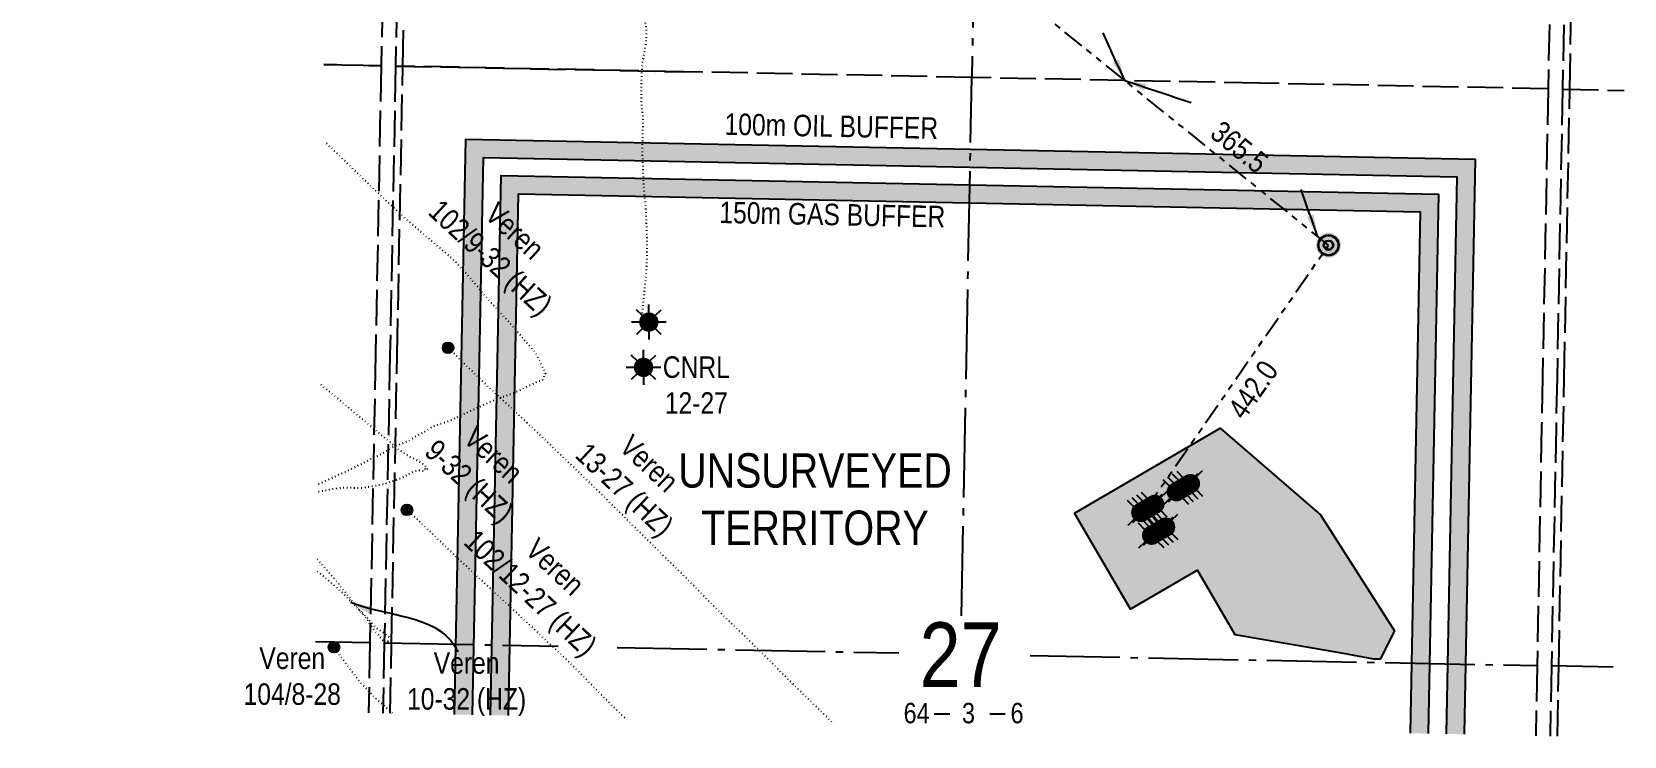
# Model space of a CAD drawing. Extents: x 398953 to 418778, y 6021401 to 6052343.
# Drawn here: x 416542 to 418763, y 6029320 to 6030302 of the extents above; entities that cross this region are included whole.
import ezdxf
from ezdxf.enums import TextEntityAlignment as Align

# ---------------------------------------------------------------- set-up
doc = ezdxf.new("R2010")
doc.units = 0
doc.header["$LTSCALE"] = 5
for name, pattern in [('foc-DOT', [1, 0.2, -0.8]), ('foc-DRILLPATH', [14.75, 6, -1.75, 1.75, -1.75, 1.75, -1.75]), ('foc-QUARTERLINE', [33, 25, -3, 2, -3]), ('foc-UNSURVEYED', [12.5, 10, -2.5])]:
    doc.linetypes.add(name, pattern=pattern)
for name, color, linetype in [('10', 1, 'Continuous'), ('9', 3, 'Continuous'), ('ABADATA-DRILL', 8, 'foc-DOT'), ('ABADATA-DRILL-T', 8, 'Continuous'), ('AS-DRILL', 8, 'foc-DOT'), ('AS-TARGET-GAS', 182, 'Continuous'), ('AS-TARGET-GAS-H', 181, 'Continuous'), ('AS-TARGET-OIL', 146, 'Continuous'), ('AS-TARGET-OIL-H', 131, 'Continuous'), ('DETAIL-T', 7, 'Continuous'), ('DRILL-T', 8, 'Continuous'), ('L-BD1', 253, 'Continuous'), ('L-MON', 1, 'Continuous'), ('L-SECLBL', 7, 'Continuous'), ('L-SECQ', 8, 'foc-QUARTERLINE'), ('L-USEC', 7, 'foc-UNSURVEYED'), ('P-BUFFER-PURPLE-T', 187, 'Continuous'), ('P-PDRILLPATH', 12, 'foc-DRILLPATH'), ('P-PROPOSED', 10, 'Continuous'), ('P-PROPOSED-H', 21, 'Continuous')]:
    doc.layers.add(name, color=color, linetype=linetype)
doc.styles.add('80CG', font='ARIALN.TTF', dxfattribs={"height": 10})
doc.styles.add('80L', font='ARIALN.TTF', dxfattribs={"height": 10})
doc.styles.add('SIMPLEX', font='ARIALN.TTF')
doc.dimstyles.new('Compass 5 000', dxfattribs={"dimscale": 5, "dimtxt": 9, "dimasz": 2, "dimexe": 0.2, "dimexo": 0.0625, "dimgap": 0.5, "dimtad": 0, "dimtih": 1, "dimtoh": 1, "dimzin": 0, "dimdsep": 46, "dimtxsty": '80CG', "dimcen": 0.1, "dimse1": 1, "dimse2": 1, "dimclrd": 256, "dimclrt": 256, "dimaunit": 1, "dimadec": 4, "dimazin": 0, "dimtfac": 0.06, "dimtofl": 0, "dimtmove": 0, "dimatfit": 1, "dimfxl": 0.2, "dimtolj": 1, "dimtzin": 0, "dimlwd": -1, "dimarcsym": 0})

# ---------------------------------------------------------------- blocks, each defined once
blk = doc.blocks.new('L-SECLBL')
at = {"layer": '9', "color": 7}
for p, q in [((-5.08, -27.83), (-12.29, -27.83)), ((20.7, -27.83), (13.5, -27.83))]:
    blk.add_line(p, q, dxfattribs=at)
at = {"layer": '10', "color": 2, "style": 'SIMPLEX'}
blk.add_attdef('SEC', text='', height=30, dxfattribs=at).set_placement((0, 0), align=Align.MIDDLE)
at = {"layer": '10', "color": 5, "style": '80L'}
blk.add_attdef('TWP', text='', height=9.5, dxfattribs=at).set_placement((-14.43, -27.37), align=Align.MIDDLE_RIGHT)
blk.add_attdef('RGE', text='', height=9.5, dxfattribs=at).set_placement((3.62, -27.37), align=Align.MIDDLE_CENTER)
blk.add_attdef('MER', text='', height=9.5, dxfattribs=at).set_placement((23.17, -27.37), align=Align.MIDDLE_LEFT)
blk = doc.blocks.new('GAS')
h = blk.add_hatch(color=255)
h.dxf.hatch_style = 1
edge = h.paths.add_edge_path()
edge.add_arc((0, 0), 0.9, 0, 360)
for p, q in [((0, 0.81), (0, 1.62)), ((-0.81, 0), (-1.62, 0)), ((-0.57, 0.57), (-1.14, 1.14)), ((0.57, 0.57), (1.14, 1.14)), ((1.62, 0), (0.81, 0)), ((-0.57, -0.57), (-1.14, -1.14)), ((0, -0.81), (0, -1.62)), ((1.14, -1.14), (0.57, -0.57))]:
    blk.add_line(p, q)
blk.add_circle((0, 0), 0.8)
blk = doc.blocks.new('BH-Existing')
at = {"layer": 'ABADATA-DRILL-T'}
h = blk.add_hatch(color=256, dxfattribs=at)
h.dxf.hatch_style = 1
edge = h.paths.add_edge_path()
edge.add_arc((0, 0), 0.5, 0, 360)
blk.add_circle((0, 0), 0.5, dxfattribs=at)
blk = doc.blocks.new('plbh')
at = {"layer": 'L-MON'}
h = blk.add_hatch(color=255, dxfattribs=at)
h.dxf.hatch_style = 1
edge = h.paths.add_edge_path()
edge.add_arc((0, 0), 1.16, 0, 360)
h = blk.add_hatch(color=256, dxfattribs=at)
h.dxf.hatch_style = 1
h.paths.add_polyline_path([(-0.96, 0, 1), (0.96, 0, 1)])
h.paths.add_polyline_path([(0.91, 0, -1), (-0.91, 0, -1)], flags=16)
h.paths.add_polyline_path([(0.45, 0, -1), (-0.45, 0, -1)], flags=0)
h = blk.add_hatch(color=256, dxfattribs=at)
h.dxf.hatch_style = 1
h.paths.add_polyline_path([(-0.45, 0, 1), (0.45, 0, 1)])
h.paths.add_polyline_path([(0.4, 0, -1), (-0.4, 0, -1)], flags=16)
at = {"layer": 'L-MON', "color": 240}
for radius in [0.96, 0.91, 0.45, 0.4]:
    blk.add_circle((0, 0), radius, dxfattribs=at)
blk = doc.blocks.new('WC')
at = {"layer": 'L-MON'}
h = blk.add_hatch(color=255, dxfattribs=at)
h.dxf.hatch_style = 1
edge = h.paths.add_edge_path()
edge.add_arc((0, 0), 0.9, 0, 360)
at = {"layer": 'L-MON', "color": 240, "flags": 128}
for points in [[(-0.62, 0.5), (-1.23, 1.12)], [(0.52, 0.61), (1.13, 1.21)], [(-1.18, -1.18), (-0.56, -0.57)], [(1.16, -1.18), (0.56, -0.57)]]:
    blk.add_lwpolyline(points, dxfattribs=at)
at = {"layer": 'L-MON', "color": 240}
for radius in [0.8, 0.373]:
    blk.add_circle((0, 0), radius, dxfattribs=at)

msp = doc.modelspace()

# ---------------------------------------------------------------- hatches: boundary and pattern name
at = {"layer": 'AS-TARGET-GAS-H'}
h = msp.add_hatch(color=256, dxfattribs=at)
h.dxf.hatch_style = 1
h.paths.add_polyline_path([(418464.307, 6029324.147), (418489.291, 6029323.657), (418503.71, 6030075.65), (417196.523, 6030101.607), (417181.837, 6029349.309), (417206.821, 6029348.821), (417221.019, 6030076.127), (418478.247, 6030051.161)])
at = {"layer": 'AS-TARGET-OIL-H'}
h = msp.add_hatch(color=256, dxfattribs=at)
h.dxf.hatch_style = 1
h.paths.add_polyline_path([(418514.275, 6029323.167), (418539.26, 6029322.677), (418554.637, 6030124.627), (417147.53, 6030152.568), (417131.868, 6029350.284), (417156.853, 6029349.797), (417172.026, 6030127.088), (418529.174, 6030100.138)])
at = {"layer": 'P-PROPOSED-H'}
h = msp.add_hatch(color=256, dxfattribs=at)
h.dxf.hatch_style = 1
h.paths.add_polyline_path([(418167.555, 6029551.739), (418074.038, 6029497.255), (417996.044, 6029631.124), (418199.438, 6029749.625), (418339.063, 6029628.626), (418442.12, 6029467.073), (418422.547, 6029427.269), (418413.446, 6029427.448), (418371.426, 6029435.22), (418220.212, 6029461.359)])

# ---------------------------------------------------------------- linework, layer by layer
at = {"layer": 'ABADATA-DRILL', "flags": 128}
for points in [[(417402.599, 6029897.441), (417396.322, 6029893.012), (417395.805, 6029892.672), (417395.501, 6029892.468), (417395.197, 6029892.264), (417394.924, 6029892.099), (417394.722, 6029892.003), (417394.54, 6029891.937), (417394.359, 6029891.88), (417394.168, 6029891.834), (417393.958, 6029891.788), (417393.746, 6029891.732), (417393.545, 6029891.666), (417393.344, 6029891.6), (417393.163, 6029891.554), (417393.043, 6029891.546), (417392.963, 6029891.547), (417392.892, 6029891.539), (417392.833, 6029891.56), (417392.794, 6029891.621), (417392.776, 6029891.701), (417392.757, 6029891.801), (417392.719, 6029891.892), (417392.681, 6029892.003), (417392.665, 6029892.183), (417392.661, 6029892.474), (417392.678, 6029892.853), (417392.707, 6029893.333), (417392.74, 6029893.962), (417392.764, 6029894.712), (417392.781, 6029895.582), (417392.802, 6029896.632), (417392.835, 6029897.831), (417392.881, 6029899.16), (417392.94, 6029900.62), (417393.03, 6029902.198), (417393.174, 6029903.936), (417393.328, 6029905.653), (417393.513, 6029907.46), (417393.704, 6029909.527), (417393.897, 6029911.733), (417394.082, 6029914.03), (417394.258, 6029916.417), (417394.457, 6029918.894), (417394.688, 6029921.51), (417394.951, 6029924.255), (417395.216, 6029927.08), (417395.483, 6029929.966), (417395.792, 6029933), (417396.109, 6029935.914), (417396.448, 6029938.929), (417396.769, 6029942.043), (417397.114, 6029945.407), (417397.471, 6029948.81), (417397.859, 6029952.304), (417398.25, 6029955.907), (417398.641, 6029959.59), (417398.972, 6029963.174), (417399.264, 6029966.879), (417399.508, 6029970.675), (417399.732, 6029974.481), (417399.927, 6029978.288), (417400.069, 6029982.006), (417400.192, 6029985.714), (417400.286, 6029989.553), (417400.349, 6029993.273), (417400.372, 6029997.033), (417400.367, 6030000.854), (417400.339, 6030004.525), (417400.302, 6030008.287), (417400.265, 6030011.998), (417400.207, 6030015.7), (417400.115, 6030019.192), (417399.995, 6030022.795), (417399.874, 6030026.318), (417399.734, 6030029.902), (417399.574, 6030033.505), (417399.416, 6030037.169), (417399.256, 6030040.773), (417399.097, 6030044.447), (417398.948, 6030048.07), (417398.775, 6030051.505), (417398.579, 6030054.779), (417398.348, 6030058.324), (417398.104, 6030061.68), (417397.82, 6030065.106), (417397.468, 6030068.573), (417397.085, 6030072.031), (417396.694, 6030075.56), (417396.398, 6030078.846), (417396.143, 6030082.172), (417395.881, 6030085.667), (417395.638, 6030089.083), (417395.407, 6030092.628), (417395.218, 6030096.282), (417395.072, 6030100.056), (417394.948, 6030103.939), (417394.844, 6030107.842), (417394.712, 6030111.845), (417394.587, 6030115.709), (417394.436, 6030119.722), (417394.216, 6030123.827), (417393.983, 6030127.793), (417393.784, 6030131.957), (417393.714, 6030136.039), (417393.752, 6030140.069), (417393.868, 6030143.958), (417394.046, 6030147.935), (417394.211, 6030151.793), (417394.309, 6030155.781), (417394.374, 6030159.631), (417394.441, 6030163.54), (417394.496, 6030167.4), (417394.548, 6030171.1), (417394.578, 6030174.7), (417394.566, 6030178.181), (417394.494, 6030181.673), (417394.322, 6030185.117), (417394.052, 6030188.733), (417393.723, 6030192.37), (417393.357, 6030196.168), (417392.982, 6030200.016), (417392.647, 6030203.873), (417392.441, 6030207.658), (417392.357, 6030211.53), (417392.36, 6030215.311), (417392.384, 6030219.071), (417392.425, 6030222.731), (417392.454, 6030226.271), (417392.49, 6030229.631), (417392.56, 6030232.69), (417392.64, 6030235.789), (417392.727, 6030238.698), (417392.866, 6030241.706), (417393.034, 6030244.673), (417393.18, 6030247.551), (417393.308, 6030250.509), (417393.447, 6030253.547), (417393.719, 6030256.712), (417394.099, 6030259.825), (417394.634, 6030263.126), (417395.26, 6030266.484), (417395.873, 6030269.743), (417396.488, 6030273.051), (417397.103, 6030276.36), (417397.688, 6030279.679), (417398.235, 6030283.109), (417398.681, 6030286.481), (417398.991, 6030289.586), (417399.251, 6030293.171), (417399.364, 6030296.41), (417399.381, 6030299.81), (417399.281, 6030303.403), (417399.08, 6030306.947), (417398.629, 6030310.467), (417397.929, 6030314.071), (417397.148, 6030317.617), (417396.325, 6030321.044), (417395.354, 6030324.613), (417394.333, 6030328.144), (417393.249, 6030331.546), (417392.143, 6030334.818), (417391.104, 6030337.979), (417390.203, 6030341.017), (417389.301, 6030344.015), (417388.251, 6030347.056), (417387.044, 6030350.3), (417385.905, 6030353.953), (417385.082, 6030357.91), (417384.56, 6030361.941), (417384.099, 6030365.961), (417383.557, 6030369.992), (417382.91, 6030374.246), (417382.15, 6030378.871), (417381.371, 6030383.527), (417380.665, 6030387.852), (417380.06, 6030392.185), (417379.607, 6030396.154), (417379.34, 6030399.91), (417379.259, 6030403.422), (417379.299, 6030407.002), (417379.399, 6030410.621), (417379.46, 6030414.231), (417379.407, 6030417.682), (417379.25, 6030420.886), (417379.068, 6030423.9), (417378.861, 6030427.125), (417378.663, 6030430.299), (417378.471, 6030433.253), (417378.262, 6030436.388), (417378.076, 6030439.682), (417378.01, 6030442.964), (417378.063, 6030446.164), (417378.215, 6030449.361), (417378.437, 6030452.538), (417378.719, 6030455.683), (417379.064, 6030459.047), (417379.396, 6030462.221), (417379.707, 6030465.325), (417380.018, 6030468.43), (417380.307, 6030471.495), (417380.607, 6030474.56), (417380.958, 6030477.663), (417381.38, 6030480.866), (417381.793, 6030484.068), (417382.134, 6030487.212), (417382.459, 6030490.526), (417382.787, 6030494.021), (417383.128, 6030497.655), (417383.501, 6030501.368), (417383.852, 6030504.992), (417384.224, 6030508.665), (417384.635, 6030512.308), (417385.031, 6030515.681), (417385.38, 6030518.735), (417385.624, 6030521.511), (417385.808, 6030524.258), (417385.981, 6030526.955), (417386.204, 6030529.661), (417386.501, 6030532.576), (417386.792, 6030535.711), (417386.963, 6030538.858), (417387.037, 6030542.127), (417387.063, 6030545.517), (417387.032, 6030549.028), (417386.974, 6030552.74), (417386.907, 6030556.462), (417386.835, 6030559.974), (417386.793, 6030563.426), (417386.79, 6030565.346), (417386.982, 6030571.594)], [(416942.05, 6029661.204), (416943.432, 6029661.431), (416948.18, 6029662.258), (416952.966, 6029663.074), (416957.613, 6029663.893), (416962.001, 6029664.727), (416966.328, 6029665.553), (416970.504, 6029666.331), (416974.765, 6029666.867), (416979.359, 6029667.007), (416983.747, 6029666.871), (416988.063, 6029666.646), (416992.521, 6029666.469), (416997.099, 6029666.349), (417001.592, 6029666.441), (417006.252, 6029666.889), (417010.755, 6029667.551), (417014.87, 6029668.25), (417018.654, 6029668.946), (417022.338, 6029669.624), (417026.133, 6029670.33), (417029.646, 6029670.981), (417033.041, 6029671.674), (417036.594, 6029672.805), (417040.493, 6029674.259), (417044.532, 6029675.709), (417048.277, 6029676.936), (417051.77, 6029678.078), (417055.568, 6029679.474), (417059.227, 6029680.922), (417062.491, 6029682.608), (417065.356, 6029684.392), (417067.757, 6029685.906), (417070.082, 6029687.16), (417072.603, 6029688.211), (417075.061, 6029689.123), (417077.216, 6029689.871), (417078.978, 6029690.456), (417080.417, 6029690.898), (417081.59, 6029691.025), (417082.576, 6029690.816), (417083.392, 6029690.59), (417084.079, 6029690.426), (417084.707, 6029690.314), (417085.245, 6029690.233), (417085.644, 6029690.185), (417085.953, 6029690.119), (417086.262, 6029690.063), (417086.611, 6029690.036), (417086.961, 6029689.989), (417087.29, 6029689.963), (417087.631, 6029690.026), (417087.914, 6029690.141), (417088.157, 6029690.286), (417088.399, 6029690.421), (417088.661, 6029690.516), (417088.923, 6029690.601), (417089.195, 6029690.696), (417089.447, 6029690.781), (417089.738, 6029690.835), (417090.079, 6029690.888), (417090.441, 6029691.001), (417090.655, 6029691.207), (417090.693, 6029691.607), (417090.614, 6029692.188), (417090.546, 6029692.79), (417090.596, 6029692.789), (417090.707, 6029692.326), (417090.84, 6029691.944), (417090.963, 6029691.601), (417091.148, 6029691.338), (417091.385, 6029691.213), (417091.585, 6029691.189), (417091.756, 6029691.256), (417091.908, 6029691.363), (417092.111, 6029691.509), (417092.385, 6029691.673), (417092.708, 6029691.827), (417092.981, 6029692.002), (417093.215, 6029692.207), (417093.409, 6029692.383), (417093.612, 6029692.549), (417093.876, 6029692.724), (417094.16, 6029692.939), (417094.385, 6029693.214), (417094.117, 6029693.82), (417092.952, 6029695.123), (417090.978, 6029696.942), (417088.378, 6029699.013), (417085.609, 6029701.158), (417082.588, 6029703.148), (417078.267, 6029705.153), (417073.2, 6029707.433), (417067.932, 6029710.117), (417061.379, 6029714.086), (417053.709, 6029719.768), (416942.925, 6029812.424)], [(417369.045, 6029345.623), (417360.515, 6029353.869), (417346.723, 6029367.446), (417333.015, 6029381.232), (417319.568, 6029395.063), (417306.149, 6029408.783), (417292.497, 6029422.347), (417278.589, 6029435.636), (417264.441, 6029448.87), (417250.431, 6029462.032), (417236.391, 6029475.224), (417222.351, 6029488.346), (417208.141, 6029501.511), (417193.958, 6029514.555), (417179.807, 6029527.629), (417165.627, 6029540.784), (417151.516, 6029553.897), (417137.386, 6029567.071), (417123.429, 6029580.391), (417109.626, 6029593.889), (417095.818, 6029607.186), (417080.108, 6029621.92), (417065.457, 6029635.534)], [(416940.204, 6029567.052), (416941.405, 6029565.717), (416944.104, 6029562.623), (416946.626, 6029559.633), (416948.962, 6029556.847), (416951.181, 6029554.242), (416953.568, 6029551.525), (416956.063, 6029548.696), (416958.421, 6029546.019), (416960.898, 6029543.29), (416963.345, 6029540.551), (416965.634, 6029537.956), (416967.802, 6029535.263), (416969.82, 6029532.593), (416971.761, 6029530.064), (416973.742, 6029527.545), (416975.815, 6029525.133), (416977.974, 6029522.531), (416980.167, 6029519.597), (416982.469, 6029516.621), (416984.881, 6029513.633), (416987.39, 6029510.513), (416989.975, 6029507.202), (416992.521, 6029503.921), (416995.01, 6029500.772), (416997.539, 6029497.642), (417000.185, 6029494.359), (417002.735, 6029491.269), (417005.112, 6029488.561), (417007.545, 6029485.623), (417010.039, 6029482.233), (417012.244, 6029478.889), (417014.069, 6029476.063), (417015.995, 6029473.295), (417018.322, 6029470.048), (417020.728, 6029466.791), (417021.186, 6029466.192), (417022.991, 6029463.876), (417025.1, 6029461.234), (417027.003, 6029458.826), (417028.653, 6029456.773), (417030.092, 6029455.175), (417031.308, 6029453.93), (417032.464, 6029452.688), (417033.551, 6029451.536), (417034.446, 6029450.758), (417035.196, 6029450.233), (417035.83, 6029449.941), (417036.231, 6029449.993), (417036.456, 6029450.219), (417036.69, 6029450.424), (417036.914, 6029450.64), (417037.149, 6029450.885), (417037.445, 6029451.17), (417037.822, 6029451.532), (417038.22, 6029451.934), (417038.577, 6029452.268), (417038.71, 6029452.455), (417038.753, 6029452.584), (417039.006, 6029452.759), (417039.38, 6029452.942), (417039.773, 6029453.104), (417040.145, 6029453.217), (417040.477, 6029453.3), (417040.748, 6029453.315), (417040.902, 6029453.042), (417041.024, 6029452.65), (417041.17, 6029452.407), (417041.396, 6029452.232), (417041.635, 6029452.137), (417041.844, 6029452.093), (417042.143, 6029452.068), (417042.473, 6029452.051), (417042.803, 6029452.054), (417043.124, 6029452.118), (417043.508, 6029452.271), (417043.961, 6029452.422), (417044.404, 6029452.593), (417044.837, 6029452.745), (417045.22, 6029452.897), (417045.261, 6029452.946), (417045.101, 6029453.47), (417043.939, 6029454.883), (417041.77, 6029456.976), (417038.877, 6029459.433), (417035.24, 6029462.145), (417031.152, 6029464.826), (417026.908, 6029467.74), (417022.998, 6029470.847), (417019.002, 6029474.646), (417014.403, 6029479.857), (417009.456, 6029485.636), (417003.66, 6029491.49), (416996.543, 6029498.371), (416988.208, 6029506.867), (416983.612, 6029511.668), (416978.729, 6029516.665), (416976.679, 6029518.705), (416973.704, 6029521.574), (416968.33, 6029526.501), (416962.674, 6029531.362), (416956.907, 6029536.137), (416951.129, 6029540.871), (416945.48, 6029545.563), (416939.978, 6029550.132), (416939.874, 6029550.217)], [(417045.382, 6029351.97), (417038.189, 6029358.237), (417023.648, 6029370.838), (417010.107, 6029384.431), (416997.485, 6029399.026), (416985.695, 6029414.295), (416976.747, 6029426.449), (416963.674, 6029444.123)]]:
    msp.add_lwpolyline(points, dxfattribs=at)
at = {"layer": 'AS-DRILL', "flags": 128}
for points in [[(416942.26, 6029671.913), (416945.368, 6029673.031), (416949.518, 6029674.98), (416953.921, 6029677.134), (416958.452, 6029679.176), (416958.603, 6029679.243), (416962.985, 6029681.367), (416967.823, 6029683.753), (416973.1, 6029686.069), (416978.446, 6029688.355), (416983.965, 6029690.817), (416990.116, 6029693.857), (416996.493, 6029697.222), (417002.859, 6029700.518), (417009.173, 6029703.695), (417015.202, 6029706.647), (417021.382, 6029709.636), (417027.775, 6029712.811), (417033.962, 6029716.181), (417039.531, 6029719.602), (417044.612, 6029722.693), (417050.327, 6029725.431), (417056.886, 6029727.863), (417062.769, 6029729.988), (417067.582, 6029732.124), (417071.961, 6029734.598), (417076.106, 6029737.348), (417080.8, 6029740.046), (417085.658, 6029742.461), (417090.106, 6029744.824), (417094.438, 6029747.44), (417099.267, 6029750.415), (417104.954, 6029753.264), (417111.782, 6029755.661), (417118.988, 6029757.92), (417125.306, 6029760.276), (417131.068, 6029762.894), (417137.179, 6029765.914), (417143.691, 6029769.057), (417150.001, 6029772.044), (417155.865, 6029774.729), (417161.314, 6029777.143), (417166.824, 6029779.675), (417172.962, 6029782.545), (417179.301, 6029785.501), (417185.505, 6029788.19), (417191.403, 6029790.555), (417197.45, 6029792.897), (417203.895, 6029795.15), (417210.319, 6029797.315), (417216.689, 6029799.79), (417222.582, 6029802.435), (417227.087, 6029804.687), (417230.292, 6029806.444), (417233.053, 6029807.991), (417235.918, 6029809.245), (417238.549, 6029810.283), (417240.687, 6029811.201), (417242.91, 6029812.338), (417245.245, 6029813.572), (417247.132, 6029814.436), (417248.454, 6029815.04), (417249.673, 6029815.476), (417250.977, 6029815.68), (417252.099, 6029815.738), (417252.868, 6029815.703), (417253.377, 6029815.623), (417254.013, 6029815.931), (417254.884, 6029816.994), (417255.703, 6029818.448), (417256.237, 6029819.698), (417256.487, 6029820.693), (417256.673, 6029821.54), (417256.828, 6029822.267), (417256.889, 6029822.826), (417256.976, 6029823.224), (417257.133, 6029823.531), (417257.388, 6029823.796), (417257.784, 6029824.098), (417258.221, 6029824.46), (417258.498, 6029824.834), (417258.604, 6029825.112), (417258.708, 6029825.32), (417258.741, 6029825.47), (417258.704, 6029825.631), (417258.736, 6029825.73), (417258.81, 6029825.928), (417258.771, 6029826.509), (417258.762, 6029826.54), (417258.434, 6029827.676), (417257.559, 6029829.454), (417256.251, 6029831.59), (417254.713, 6029834.26), (417253.091, 6029837.763), (417251.089, 6029842.253), (417248.42, 6029847.437), (417245.59, 6029852.563), (417242.404, 6029857.367), (417238.099, 6029862.282), (417232.92, 6029867.985), (417227.026, 6029874.952), (417220.75, 6029882.366), (417214.113, 6029890.218), (417206.442, 6029898.91), (417197.855, 6029908.311), (417197.65, 6029908.545), (417192.919, 6029913.639), (417188.079, 6029918.765), (417183.387, 6029923.808), (417178.355, 6029929.368), (417168.208, 6029941.369), (417166.763, 6029943.148), (417157.432, 6029954.413), (417146.078, 6029967.548), (417133.809, 6029980.442), (417120.557, 6029992.724), (417106.582, 6030004.811), (417102.764, 6030008.026), (417092.353, 6030016.753), (417088.408, 6030020.081), (417073.83, 6030032.579), (417060.726, 6030044.208), (417059.567, 6030045.261), (417045.448, 6030058.201), (417031.404, 6030071.369), (417017.551, 6030084.624), (417003.681, 6030097.989), (416989.83, 6030111.333), (416976.118, 6030124.595), (416962.267, 6030137.919), (416951.599, 6030148.166)], [(417657.885, 6029339.959), (417644.883, 6029352.571), (417631.048, 6029366.019), (417617.293, 6029379.445), (417603.607, 6029392.811), (417589.876, 6029406.397), (417576.347, 6029420.139), (417562.765, 6029433.732), (417549.131, 6029447.176), (417535.336, 6029460.583), (417521.416, 6029473.783), (417507.521, 6029487.162), (417493.859, 6029500.737), (417480.291, 6029514.54), (417466.882, 6029528.27), (417453.284, 6029542.053), (417439.719, 6029555.436), (417425.865, 6029568.935), (417411.994, 6029582.553), (417398.322, 6029596.128), (417384.72, 6029609.672), (417371.057, 6029623.197), (417357.394, 6029636.741), (417343.751, 6029650.256), (417330.057, 6029663.731), (417316.272, 6029677.148), (417302.427, 6029690.586), (417288.392, 6029703.958), (417274.495, 6029717.317), (417260.72, 6029730.704), (417246.742, 6029743.995), (417232.703, 6029757.197), (417218.644, 6029770.379), (417204.484, 6029783.583), (417190.501, 6029796.564), (417176.243, 6029809.81), (417162.264, 6029823.051), (417148.351, 6029836.561), (417139.142, 6029845.569), (417122.728, 6029861.647)]]:
    msp.add_lwpolyline(points, dxfattribs=at)
at = {"layer": 'AS-TARGET-GAS-H', "flags": 128}
for points in [[(417181.837, 6029349.309), (417196.523, 6030101.607), (418503.71, 6030075.65), (418489.291, 6029323.657)], [(417206.821, 6029348.821), (417221.019, 6030076.127), (418478.247, 6030051.161), (418464.307, 6029324.147)]]:
    msp.add_lwpolyline(points, dxfattribs=at)
at = {"layer": 'AS-TARGET-OIL-H', "flags": 128}
for points in [[(417131.868, 6029350.284), (417147.53, 6030152.568), (418554.637, 6030124.627), (418539.26, 6029322.677)], [(417156.853, 6029349.797), (417172.026, 6030127.088), (418529.174, 6030100.138), (418514.275, 6029323.167)]]:
    msp.add_lwpolyline(points, dxfattribs=at)
at = {"layer": 'L-SECQ'}
for p, q in [((417866.38, 6030928.033), (417853.02, 6030238.533)), ((418747.031, 6029416.391), (418661.185, 6029418.092))]:
    msp.add_line(p, q, dxfattribs=at)
at = {"layer": 'L-SECQ', "flags": 128}
for points in [[(417838.499, 6029488), (417853.02, 6030238.533)], [(416937.953, 6029452.269), (417013.742, 6029450.766)], [(417033.846, 6029450.367), (417276.289, 6029445.559)], [(417358.649, 6029443.925), (417751.112, 6029436.142)], [(417934.474, 6029432.505), (418641.072, 6029418.491)]]:
    msp.add_lwpolyline(points, dxfattribs=at)
at = {"layer": 'L-USEC'}
for p, q in [((417037.29, 6030656.94), (417029.44, 6030254.883)), ((417057.403, 6030656.548), (417049.553, 6030254.49)), ((417059.596, 6030254.284), (417067.447, 6030656.343)), ((418664.2, 6030624.624), (418656.49, 6030222.58)), ((418684.313, 6030624.239), (418676.603, 6030222.194)), ((418686.647, 6030221.981), (418694.358, 6030624.026)), ((416949.607, 6030256.468), (417029.44, 6030254.883)), ((417029.44, 6030254.883), (416949.607, 6030256.468)), ((417029.44, 6030254.883), (417021.591, 6029852.824)), ((417049.544, 6030254.49), (417041.696, 6029852.432)), ((417451.282, 6030246.508), (417049.544, 6030254.484)), ((417049.544, 6030254.484), (417451.282, 6030246.508)), ((417051.748, 6029852.226), (417059.596, 6030254.284)), ((417853.02, 6030238.533), (417451.282, 6030246.508)), ((418254.754, 6030230.556), (417853.02, 6030238.533)), ((418656.49, 6030222.58), (418254.754, 6030230.556)), ((418656.49, 6030222.58), (418648.78, 6029820.536)), ((418676.603, 6030222.194), (418668.894, 6029820.15)), ((418676.603, 6030222.181), (418762.51, 6030220.475)), ((418678.937, 6029819.939), (418686.647, 6030221.981)), ((417021.591, 6029852.824), (417013.742, 6029450.766)), ((417041.696, 6029852.432), (417033.846, 6029450.373)), ((417043.898, 6029450.168), (417051.748, 6029852.226)), ((418648.78, 6029820.536), (418647.459, 6029751.648)), ((418668.894, 6029820.15), (418667.573, 6029751.262)), ((418671.228, 6029417.894), (418678.937, 6029819.939)), ((418647.459, 6029751.648), (418641.072, 6029418.491)), ((418667.573, 6029751.262), (418661.185, 6029418.105)), ((417013.742, 6029450.766), (417011.827, 6029352.628)), ((417033.846, 6029450.374), (417031.931, 6029352.235)), ((417041.983, 6029352.036), (417043.898, 6029450.168)), ((418641.072, 6029418.491), (418639.197, 6029320.718)), ((418661.185, 6029418.105), (418659.31, 6029320.323)), ((418669.353, 6029320.126), (418671.228, 6029417.894))]:
    msp.add_line(p, q, dxfattribs=at)
at = {"layer": 'P-PDRILLPATH'}
msp.add_line((418095.016, 6029635.712), (418350.288, 6030004.592), dxfattribs=at)
at = {"layer": 'P-PROPOSED', "flags": 128}
msp.add_lwpolyline([(418167.555, 6029551.739), (418074.038, 6029497.255), (417996.044, 6029631.124), (418199.438, 6029749.625), (418339.063, 6029628.626), (418442.12, 6029467.073), (418422.547, 6029427.269), (418413.446, 6029427.448), (418371.426, 6029435.22), (418220.212, 6029461.359)], close=True, dxfattribs=at)

# ---------------------------------------------------------------- block references
at = {"layer": 'ABADATA-DRILL-T', "xscale": 14.99346164999996, "yscale": 14.99346164999996, "zscale": 14.99346164999996}
for p in [(417122.728, 6029861.647), (417065.457, 6029635.534), (416963.674, 6029444.123)]:
    msp.add_blockref('BH-Existing', p, dxfattribs=at)
at = {"layer": 'DRILL-T', "linetype": 'Continuous', "xscale": 14.9999999999998, "yscale": 14.9999999999998, "zscale": 14.9999999999998}
for p in [(417402.599, 6029897.441), (417395.243, 6029834.317)]:
    msp.add_blockref('GAS', p, dxfattribs=at)
at = {"layer": 'L-MON', "xscale": 14.99999999999995, "yscale": 14.99999999999995, "zscale": 4.99999999999998}
msp.add_blockref('plbh', (418350.288, 6030004.592), dxfattribs=at)
at = {"layer": 'L-MON', "color": 6, "xscale": 14.99346165, "yscale": 14.99346165, "zscale": 14.99346165}
for p in [(418138.203, 6029660.866), (418144.681, 6029664.639), (418151.159, 6029668.413), (418157.636, 6029672.186), (418095.016, 6029635.712), (418101.494, 6029639.485), (418107.972, 6029643.258), (418088.538, 6029631.938), (418123.102, 6029611.584), (418103.668, 6029600.264), (418110.146, 6029604.037), (418116.624, 6029607.811)]:
    msp.add_blockref('WC', p, dxfattribs=at)
at = {"layer": 'L-SECLBL', "xscale": 2.999999999999989, "yscale": 2.999999999999989, "zscale": 2.999999999999989}
msp.add_blockref('L-SECLBL', (417837.463, 6029434.429), dxfattribs=at).add_auto_attribs({'SEC': '27', 'TWP': '64', 'RGE': '3', 'MER': '6'})

# ---------------------------------------------------------------- texts
at = {"layer": 'ABADATA-DRILL-T', "attachment_point": 1, "style": '80L'}
for s, width, gutter_width, insert, char_height, rotation in [('\\pxqc;Veren \\P102/9-32 (HZ)', 212.04928, 149.935, (417147.854, 6030107.056), 29.98692, 317.448795), ('\\pxqc;Veren \\P\\pt8;9-32 (HZ)', 145.18212, 149.935, (417142.722, 6029772.456), 29.98692, 317.448795), ('\\pxqc;Veren\\P13-27 (HZ)', 164.3382, 150, (417353.659, 6029767.535), 30, 316.789905), ('\\pxqc;Veren\\P102/12-27 (HZ)', 231.23452, 150, (417198.05, 6029646.484), 30, 316.789905)]:
    msp.add_mtext_dynamic_manual_height_columns(s, width=width, gutter_width=gutter_width, heights=[0], dxfattribs=dict(at, insert=insert, char_height=char_height, rotation=rotation))
at = {"layer": 'ABADATA-DRILL-T', "char_height": 30, "attachment_point": 1, "style": '80L'}
for s, width, insert in [('\\pxqc;CNRL\\P12-27', 173.59667, (417382.066, 6029849.636)), ('\\pxqc;Veren\\P104/8-28', 231.23452, (416789.827, 6029443.804)), ('\\pxqc;Veren\\P10-32 (HZ)', 231.23452, (417032.932, 6029437.089))]:
    msp.add_mtext_dynamic_manual_height_columns(s, width=width, gutter_width=150, heights=[0], dxfattribs=dict(at, insert=insert))
at = {"layer": 'DETAIL-T', "color": 3, "insert": (417634.304, 6029650.254), "char_height": 47.95816, "attachment_point": 5, "style": '80L'}
msp.add_mtext_dynamic_manual_height_columns('\\pxqc;UNSURVEYED TERRITORY', width=303.92106, gutter_width=142.376, heights=[0], dxfattribs=at)
at = {"layer": 'L-BD1', "style": '80L'}
msp.add_text('442.0', height=29.9869, rotation=55.181425, dxfattribs=at).set_placement((418244.96, 6029803.257), align=Align.MIDDLE_CENTER)
at = {"layer": 'P-BUFFER-PURPLE-T', "style": '80L'}
msp.add_text('365.5', height=29.9869, rotation=321.043668, dxfattribs=at).set_placement((418226.144, 6030141.599), align=Align.MIDDLE_CENTER)

# ---------------------------------------------------------------- leaders
at = {"layer": 'ABADATA-DRILL-T', "path_type": 1}
msp.add_leader([(416986.59, 6029507.042), (417131.644, 6029446.225), (417136.501, 6029437.865)], dimstyle='Compass 5 000', override={"dimasz": 6, "dimgap": 0.5, "dimtad": 0}, dxfattribs=at)
at = {"layer": 'P-BUFFER-PURPLE-T', "path_type": 1}
for points in [[(418066.179, 6030234.3), (418036.122, 6030300.518)], [(418066.179, 6030234.3), (418158.595, 6030203.553)], [(418335.036, 6030017.367), (418312.059, 6030082.164)]]:
    msp.add_leader(points, dimstyle='Compass 5 000', override={"dimasz": 6}, dxfattribs=at)

# ---------------------------------------------------------------- next in the draw order: texts
at = {"layer": 'AS-TARGET-GAS', "insert": (417501.392, 6030065.541), "char_height": 29.98692, "width": 317.7623, "attachment_point": 1, "rotation": 358.876678, "style": '80L', "bg_fill": 3, "box_fill_scale": 1.1, "bg_fill_color": 256, "bg_fill_transparency": 0}
msp.add_mtext('150m GAS BUFFER', dxfattribs=at)
at = {"layer": 'AS-TARGET-OIL', "insert": (417508.559, 6030188.595), "char_height": 29.98692, "attachment_point": 1, "rotation": 358.876678, "style": '80L', "bg_fill": 3, "box_fill_scale": 1.15, "bg_fill_color": 256, "bg_fill_true_color": 256, "bg_fill_transparency": 0}
msp.add_mtext_dynamic_manual_height_columns('100m OIL BUFFER', width=297.63269, gutter_width=142.376, heights=[0], dxfattribs=at)

# ---------------------------------------------------------------- next in the draw order: linework, layer by layer
at = {"layer": 'P-PDRILLPATH'}
msp.add_line((418350.288, 6030004.592), (416542.38, 6031466.327), dxfattribs=at)

doc.saveas('drawing.dxf')
